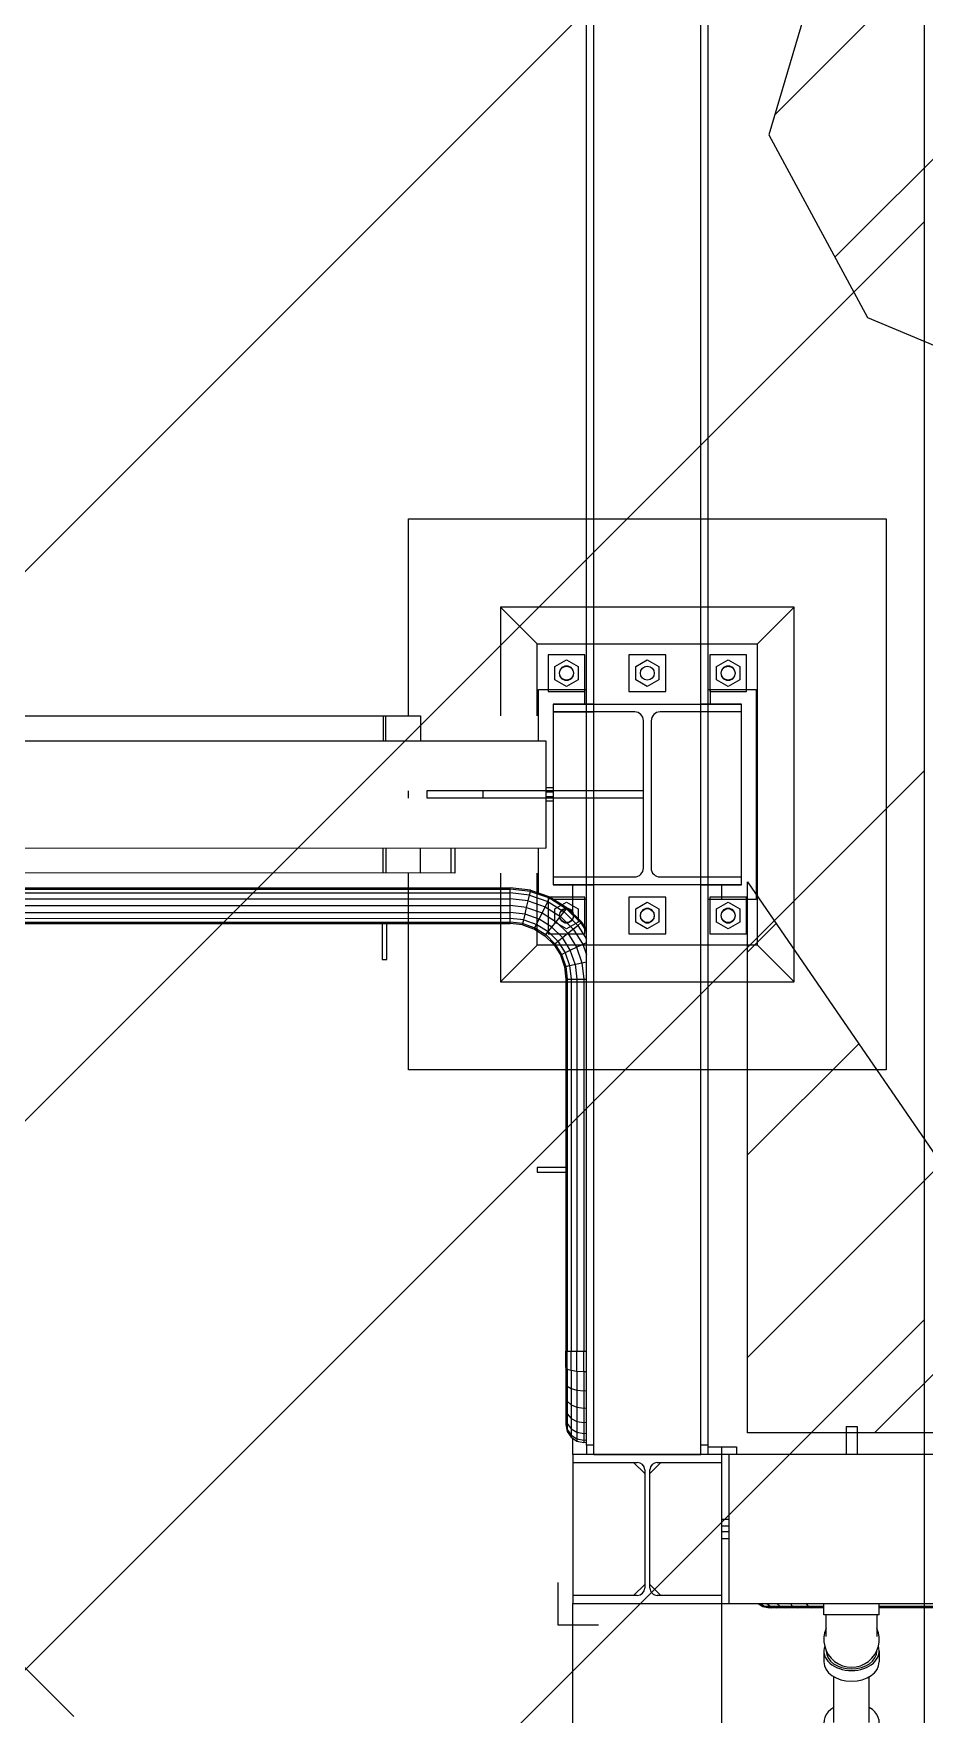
# Model space of a CAD drawing. Header units: metres. Extents: x 0 to 63075, y 0 to 44550.
# Drawn here: x 52584.7 to 52766.8, y 36668.7 to 37012.4 of the extents above; entities that cross this region are included whole.
import ezdxf

# ---------------------------------------------------------------- set-up
doc = ezdxf.new("R2010")
doc.units = ezdxf.units.M
doc.header["$LTSCALE"] = 75
for name, color, linetype in [('AI-Hatch mob', 7, 'Continuous'), ('GSB', 7, 'Continuous'), ('ML6', 1, 'Continuous'), ('SDM', 7, 'Continuous'), ('SL1', 8, 'Continuous')]:
    doc.layers.add(name, color=color, linetype=linetype)
pattern_1 = [(44.99813, (326091.56, -18363.04), (-137.8813, 137.8903), [])]

# ---------------------------------------------------------------- blocks, each defined once
blk = doc.blocks.new('A$C6bae614f')
at = {"layer": 'SL1'}
h = blk.add_hatch(dxfattribs=at)
h.set_pattern_fill('_USER', color=256, scale=195, angle=44.9981, style=0, pattern_type=0)
h.set_pattern_definition(pattern_1)
h.paths.add_polyline_path([(366143.2, 21903.9), (366127.8, 21784.9), (365954.8, 21617.5), (365664.5, 21584), (365424.5, 21454.5), (365335, 21152.6), (365469.2, 20903.9), (365698, 20808.1), (365920.1, 20856.1), (366072.3, 21015.3), (366384.5, 21064.8), (366752.9, 21276.9), (366886.9, 21578.4), (366764, 21962.4), (366620.4, 22099.7), (366330.2, 22099.7)])
h = blk.add_hatch(dxfattribs=at)
h.set_pattern_fill('_USER', color=256, scale=195, angle=44.9981, style=0, pattern_type=0)
h.set_pattern_definition(pattern_1)
h.paths.add_polyline_path([(365623.2, 19674), (366112.1, 19385.2), (365306, 19385.2), (365306, 20135.4)])
for p, q in [((365086.6, 19368.5), (365086.7, 22604.4)), ((365096.6, 19356), (365096.7, 22604.4)), ((365242.6, 19356), (365242.7, 22604.4)), ((365252.6, 19368.5), (365252.7, 22604.4)), ((364844.6, 20361.6), (364844.6, 20629.6)), ((364844.6, 20629.6), (365494.6, 20629.5)), ((365494.6, 20629.5), (365494.6, 19879.5)), ((364969.6, 20509.5), (364969.6, 20361.5)), ((365369.6, 20509.5), (364969.6, 20509.5)), ((364969.6, 20509.5), (365019.6, 20459.5)), ((365319.6, 20459.5), (365369.6, 20509.5)), ((365369.6, 19999.5), (365369.6, 20509.5)), ((365019.6, 20361.5), (365019.6, 20459.5)), ((365019.6, 20459.5), (365319.6, 20459.5)), ((365319.6, 20049.5), (365319.6, 20459.5)), ((365034.6, 20444.5), (365034.6, 20394.5)), ((365084.6, 20444.5), (365034.6, 20444.5)), ((365043.8, 20428.7), (365059.6, 20437.8)), ((365059.6, 20437.8), (365075.4, 20428.7)), ((365084.6, 20394.5), (365084.6, 20444.5)), ((365194.6, 20444.5), (365144.6, 20444.5)), ((365144.6, 20444.5), (365144.6, 20394.5)), ((365153.8, 20428.7), (365169.6, 20437.8)), ((365169.6, 20437.8), (365185.4, 20428.7)), ((365194.6, 20394.5), (365194.6, 20444.5)), ((365254.6, 20444.5), (365254.6, 20394.5)), ((365304.6, 20444.5), (365254.6, 20444.5)), ((365263.8, 20428.7), (365279.6, 20437.8)), ((365279.6, 20437.8), (365295.4, 20428.7)), ((365304.6, 20394.5), (365304.6, 20444.5)), ((365043.8, 20410.4), (365043.8, 20428.7)), ((365050.7, 20423.8), (365049.7, 20419.5)), ((365049.7, 20419.5), (365050.7, 20415.2)), ((365053.4, 20427.3), (365050.7, 20423.8)), ((365050.7, 20415.2), (365053.4, 20411.8)), ((365057.4, 20429.2), (365053.4, 20427.3)), ((365053.4, 20411.8), (365057.4, 20409.9)), ((365061.8, 20429.2), (365057.4, 20429.2)), ((365065.8, 20427.3), (365061.8, 20429.2)), ((365061.8, 20409.9), (365065.8, 20411.8)), ((365068.5, 20423.8), (365065.8, 20427.3)), ((365065.8, 20411.8), (365068.5, 20415.2)), ((365069.5, 20419.5), (365068.5, 20423.8)), ((365068.5, 20415.2), (365069.5, 20419.5)), ((365075.4, 20428.7), (365075.4, 20410.4)), ((365153.8, 20410.4), (365153.8, 20428.7)), ((365185.4, 20428.7), (365185.4, 20410.4)), ((365263.8, 20410.4), (365263.8, 20428.7)), ((365270.7, 20423.8), (365269.7, 20419.5)), ((365269.7, 20419.5), (365270.7, 20415.2)), ((365273.4, 20427.3), (365270.7, 20423.8)), ((365270.7, 20415.2), (365273.4, 20411.8)), ((365277.4, 20429.2), (365273.4, 20427.3)), ((365273.4, 20411.8), (365277.4, 20409.9)), ((365281.8, 20429.2), (365277.4, 20429.2)), ((365285.8, 20427.3), (365281.8, 20429.2)), ((365281.8, 20409.9), (365285.8, 20411.8)), ((365288.5, 20423.8), (365285.8, 20427.3)), ((365285.8, 20411.8), (365288.5, 20415.2)), ((365289.5, 20419.5), (365288.5, 20423.8)), ((365288.5, 20415.2), (365289.5, 20419.5)), ((365295.4, 20428.7), (365295.4, 20410.4)), ((365021.6, 20327.5), (365021.6, 20397.5)), ((365021.6, 20397.5), (365086.6, 20397.5)), ((365034.6, 20394.5), (365084.6, 20394.5)), ((365059.6, 20401.3), (365043.8, 20410.4)), ((365057.4, 20409.9), (365061.8, 20409.9)), ((365075.4, 20410.4), (365059.6, 20401.3)), ((365084.1, 20397.5), (365084.1, 20377.5)), ((365144.6, 20394.5), (365194.6, 20394.5)), ((365169.6, 20401.3), (365153.8, 20410.4)), ((365185.4, 20410.4), (365169.6, 20401.3)), ((365252.6, 20397.5), (365317.6, 20397.5)), ((365254.6, 20394.5), (365304.6, 20394.5)), ((365255.1, 20397.5), (365255.1, 20377.5)), ((365279.6, 20401.3), (365263.8, 20410.4)), ((365277.4, 20409.9), (365281.8, 20409.9)), ((365295.4, 20410.4), (365279.6, 20401.3)), ((365317.6, 20397.5), (365317.6, 20111.5)), ((365041.6, 20377.5), (365297.6, 20377.5)), ((365041.6, 20377.5), (365041.6, 20131.5)), ((365096.6, 20377.5), (365041.6, 20377.5)), ((365152.4, 20366.8), (365041.6, 20366.8)), ((365041.6, 20366.8), (365096.6, 20366.8)), ((365096.6, 20366.8), (365041.6, 20366.8)), ((365297.6, 20366.8), (365186.9, 20366.8)), ((365297.6, 20377.5), (365242.6, 20377.5)), ((365297.6, 20366.8), (365242.6, 20366.8)), ((365297.6, 20131.5), (365297.6, 20377.5)), ((363860.5, 20361.6), (364860.8, 20361.6)), ((364809.8, 20361.6), (364809.8, 20327.6)), ((364813.7, 20327.6), (364813.7, 20361.6)), ((364860.8, 20361.6), (364860.8, 20327.6)), ((365164.3, 20154.2), (365164.4, 20354.8)), ((365174.9, 20354.8), (365174.8, 20154.2)), ((363860.5, 20327.6), (365031.6, 20327.5)), ((365031.6, 20327.5), (365031.6, 20181.5)), ((364844.6, 20249.6), (364844.6, 20259.6)), ((364869.5, 20259.3), (364869.5, 20249.8)), ((365164.4, 20259.3), (364869.5, 20259.3)), ((364945.8, 20259.3), (364945.8, 20249.8)), ((364969.6, 20259.5), (364969.6, 20259.3)), ((365019.6, 20259.3), (365019.6, 20259.5)), ((365031.6, 20263.9), (365041.6, 20263.9)), ((365041.6, 20257.6), (365031.6, 20257.6)), ((365031.6, 20251.5), (365041.6, 20251.5)), ((364869.5, 20249.8), (365164.4, 20249.8)), ((364969.6, 20249.8), (364969.6, 20249.5)), ((365019.6, 20249.5), (365019.6, 20249.8)), ((365041.6, 20245.2), (365031.6, 20245.2)), ((363836.1, 20181.6), (365031.6, 20181.5)), ((364809.8, 20147.6), (364809.8, 20181.6)), ((364813.7, 20181.6), (364813.7, 20147.6)), ((364860.8, 20147.6), (364860.8, 20181.6)), ((364902.4, 20147.5), (364902.4, 20181.5)), ((364907.4, 20181.5), (364907.4, 20147.5)), ((365021.6, 20120.5), (365021.6, 20181.5)), ((364907.4, 20147.5), (363739.4, 20147.6)), ((364844.6, 19879.6), (364844.6, 20147.6)), ((364969.6, 20147.5), (364969.6, 19999.5)), ((365019.6, 20049.5), (365019.6, 20147.5)), ((365041.6, 20142.2), (365152.3, 20142.2)), ((365041.6, 20142.2), (365096.6, 20142.2)), ((365186.8, 20142.2), (365297.6, 20142.2)), ((365242.6, 20142.2), (365297.6, 20142.2)), ((363636.1, 20127.5), (364983.1, 20127.5)), ((363636.1, 20125.6), (364983.1, 20125.6)), ((363636.1, 20120.3), (364983.1, 20120.3)), ((365010.8, 20124.3), (364983.1, 20127.5)), ((364983.1, 20112.4), (364983.1, 20127.5)), ((365010.4, 20122.5), (364983.1, 20125.6)), ((365009.2, 20117.4), (364983.1, 20120.3)), ((365007.4, 20109.6), (365009.2, 20117.4)), ((365009.2, 20117.4), (365010.4, 20122.5)), ((365009.2, 20117.4), (365034, 20108.7)), ((365010.4, 20122.5), (365010.8, 20124.3)), ((365010.4, 20122.5), (365036.3, 20113.5)), ((365010.8, 20124.3), (365037.1, 20115.1)), ((365034.6, 20114.5), (365034.6, 20064.5)), ((365084.6, 20114.5), (365034.6, 20114.5)), ((365036.3, 20113.5), (365037.1, 20115.1)), ((365037.1, 20115.1), (365060.7, 20100.3)), ((365297.6, 20131.5), (365041.6, 20131.5)), ((365041.6, 20131.5), (365096.6, 20131.5)), ((365068.1, 20092.9), (365068.1, 20131.5)), ((365084.6, 20064.5), (365084.6, 20114.5)), ((365144.6, 20114.5), (365144.6, 20064.5)), ((365194.6, 20114.5), (365144.6, 20114.5)), ((365194.6, 20064.5), (365194.6, 20114.5)), ((365242.6, 20131.5), (365297.6, 20131.5)), ((365254.6, 20114.5), (365254.6, 20064.5)), ((365304.6, 20114.5), (365254.6, 20114.5)), ((365271.1, 20111.5), (365271.1, 20131.5)), ((365304.6, 20064.5), (365304.6, 20114.5)), ((361927.8, 20103.2), (364983.1, 20103.1)), ((361928.5, 20093.8), (364983.1, 20093.7)), ((363636.1, 20112.4), (364983.1, 20112.4)), ((365007.4, 20109.6), (364983.1, 20112.4)), ((364983.1, 20093.7), (364983.1, 20112.4)), ((365005.3, 20100.5), (364983.1, 20103.1)), ((365003.3, 20091.4), (364983.1, 20093.7)), ((364983.1, 20085.8), (364983.1, 20093.7)), ((365001.5, 20083.7), (365003.3, 20091.4)), ((365003.3, 20091.4), (365005.3, 20100.5)), ((365022.4, 20084.7), (365003.3, 20091.4)), ((365005.3, 20100.5), (365007.4, 20109.6)), ((365005.3, 20100.5), (365026.5, 20093.1)), ((365007.4, 20109.6), (365030.5, 20101.6)), ((365016.7, 20072.8), (365034, 20108.7)), ((365026.5, 20093.1), (365045.4, 20081.2)), ((365030.5, 20101.6), (365051.3, 20088.5)), ((365034, 20108.7), (365036.3, 20113.5)), ((365034, 20108.7), (365056.2, 20094.7)), ((365036.3, 20113.5), (365059.5, 20098.9)), ((365086.6, 20111.5), (365042.8, 20111.5)), ((365043.8, 20098.7), (365059.6, 20107.8)), ((365043.8, 20080.4), (365043.8, 20098.7)), ((365045.4, 20081.2), (365059.5, 20098.9)), ((365050.7, 20093.8), (365049.7, 20089.5)), ((365053.4, 20097.3), (365050.7, 20093.8)), ((365057.4, 20099.2), (365053.4, 20097.3)), ((365056.2, 20094.7), (365074.8, 20076.2)), ((365061.8, 20099.2), (365057.4, 20099.2)), ((365059.5, 20098.9), (365060.7, 20100.3)), ((365059.5, 20098.9), (365078.9, 20079.5)), ((365059.6, 20107.8), (365075.4, 20098.7)), ((365060.7, 20100.3), (365080.4, 20080.6)), ((365065.8, 20097.3), (365061.8, 20099.2)), ((365068.5, 20093.8), (365065.8, 20097.3)), ((365069.5, 20089.5), (365068.5, 20093.8)), ((365075.4, 20098.7), (365075.4, 20080.4)), ((365153.8, 20098.7), (365169.6, 20107.8)), ((365153.8, 20080.4), (365153.8, 20098.7)), ((365160.7, 20093.8), (365159.7, 20089.5)), ((365163.4, 20097.3), (365160.7, 20093.8)), ((365167.4, 20099.2), (365163.4, 20097.3)), ((365171.8, 20099.2), (365167.4, 20099.2)), ((365169.6, 20107.8), (365185.4, 20098.7)), ((365175.8, 20097.3), (365171.8, 20099.2)), ((365178.5, 20093.8), (365175.8, 20097.3)), ((365179.5, 20089.5), (365178.5, 20093.8)), ((365185.4, 20098.7), (365185.4, 20080.4)), ((365317.6, 20111.5), (365252.6, 20111.5)), ((365263.8, 20098.7), (365279.6, 20107.8)), ((365263.8, 20080.4), (365263.8, 20098.7)), ((365270.7, 20093.8), (365269.7, 20089.5)), ((365273.4, 20097.3), (365270.7, 20093.8)), ((365277.4, 20099.2), (365273.4, 20097.3)), ((365281.8, 20099.2), (365277.4, 20099.2)), ((365279.6, 20107.8), (365295.4, 20098.7)), ((365285.8, 20097.3), (365281.8, 20099.2)), ((365288.5, 20093.8), (365285.8, 20097.3)), ((365289.5, 20089.5), (365288.5, 20093.8)), ((365295.4, 20098.7), (365295.4, 20080.4)), ((361929, 20085.9), (364983.1, 20085.8)), ((361929.4, 20080.6), (364983.1, 20080.5)), ((361929.5, 20078.8), (364983.1, 20078.7)), ((364808.5, 20078.7), (364808.5, 20029.6)), ((364814.9, 20029.6), (364814.9, 20078.7)), ((364983.1, 20078.7), (364983.1, 20085.8)), ((365001.5, 20083.7), (364983.1, 20085.8)), ((365000.3, 20078.6), (364983.1, 20080.5)), ((364999.9, 20076.8), (364983.1, 20078.7)), ((364999.9, 20076.8), (365000.3, 20078.6)), ((364999.9, 20076.8), (365015.9, 20071.2)), ((365000.3, 20078.6), (365001.5, 20083.7)), ((365000.3, 20078.6), (365016.7, 20072.8)), ((365001.5, 20083.7), (365019, 20077.6)), ((365015.9, 20071.2), (365016.7, 20072.8)), ((365015.9, 20071.2), (365030.2, 20062.2)), ((365016.7, 20072.8), (365031.4, 20063.6)), ((365019, 20077.6), (365034.7, 20067.7)), ((365039.6, 20073.9), (365022.4, 20084.7)), ((365031.4, 20063.6), (365039.6, 20073.9)), ((365039.6, 20073.9), (365045.4, 20081.2)), ((365054, 20059.6), (365039.6, 20073.9)), ((365059.6, 20071.3), (365043.8, 20080.4)), ((365045.4, 20081.2), (365061.3, 20065.4)), ((365049.7, 20089.5), (365050.7, 20085.2)), ((365050.7, 20085.2), (365053.4, 20081.8)), ((365051.3, 20088.5), (365068.6, 20071.2)), ((365053.4, 20081.8), (365057.4, 20079.9)), ((365057.4, 20079.9), (365061.8, 20079.9)), ((365075.4, 20080.4), (365059.6, 20071.3)), ((365061.3, 20065.4), (365074.8, 20076.2)), ((365061.8, 20079.9), (365065.8, 20081.8)), ((365065.8, 20081.8), (365068.5, 20085.2)), ((365068.5, 20085.2), (365069.5, 20089.5)), ((365068.6, 20071.2), (365081.6, 20050.5)), ((365074.8, 20076.2), (365078.9, 20079.5)), ((365074.8, 20076.2), (365086.6, 20057.3)), ((365078.9, 20079.5), (365080.4, 20080.6)), ((365078.9, 20079.5), (365086.6, 20067.2)), ((365086.6, 20070.7), (365080.4, 20080.6)), ((365169.6, 20071.3), (365153.8, 20080.4)), ((365159.7, 20089.5), (365160.7, 20085.2)), ((365160.7, 20085.2), (365163.4, 20081.8)), ((365163.4, 20081.8), (365167.4, 20079.9)), ((365167.4, 20079.9), (365171.8, 20079.9)), ((365185.4, 20080.4), (365169.6, 20071.3)), ((365171.8, 20079.9), (365175.8, 20081.8)), ((365175.8, 20081.8), (365178.5, 20085.2)), ((365178.5, 20085.2), (365179.5, 20089.5)), ((365279.6, 20071.3), (365263.8, 20080.4)), ((365269.7, 20089.5), (365270.7, 20085.2)), ((365270.7, 20085.2), (365273.4, 20081.8)), ((365273.4, 20081.8), (365277.4, 20079.9)), ((365277.4, 20079.9), (365281.8, 20079.9)), ((365295.4, 20080.4), (365279.6, 20071.3)), ((365281.8, 20079.9), (365285.8, 20081.8)), ((365285.8, 20081.8), (365288.5, 20085.2)), ((365288.5, 20085.2), (365289.5, 20089.5)), ((364969.6, 19999.5), (365019.6, 20049.5)), ((365319.6, 20049.5), (365019.6, 20049.5)), ((365030.2, 20062.2), (365031.4, 20063.6)), ((365030.2, 20062.2), (365042.2, 20050.2)), ((365031.4, 20063.6), (365043.7, 20051.3)), ((365034.6, 20064.5), (365084.6, 20064.5)), ((365034.7, 20067.7), (365047.8, 20054.6)), ((365042.2, 20050.2), (365043.7, 20051.3)), ((365042.2, 20050.2), (365051.2, 20035.9)), ((365043.7, 20051.3), (365061.3, 20065.4)), ((365043.7, 20051.3), (365052.9, 20036.7)), ((365047.8, 20054.6), (365057.6, 20039)), ((365064.8, 20042.4), (365054, 20059.6)), ((365061.3, 20065.4), (365073.2, 20046.4)), ((365064.8, 20042.4), (365073.2, 20046.4)), ((365073.2, 20046.4), (365086.6, 20052.9)), ((365073.2, 20046.4), (365080.6, 20025.3)), ((365081.6, 20050.5), (365086.6, 20036.2)), ((365144.6, 20064.5), (365194.6, 20064.5)), ((365254.6, 20064.5), (365304.6, 20064.5)), ((365319.6, 20049.5), (365369.6, 19999.5)), ((364808.5, 20029.6), (364814.9, 20029.6)), ((365051.2, 20035.9), (365052.9, 20036.7)), ((365051.2, 20035.9), (365056.8, 20019.9)), ((365052.9, 20036.7), (365064.8, 20042.4)), ((365052.9, 20036.7), (365058.6, 20020.3)), ((365057.6, 20039), (365063.8, 20021.5)), ((365063.8, 20021.5), (365080.6, 20025.3)), ((365071.5, 20023.2), (365064.8, 20042.4)), ((365071.5, 20023.2), (365073.8, 20003)), ((365080.6, 20025.3), (365086.6, 20026.7)), ((365080.6, 20025.3), (365083.1, 20003)), ((364969.6, 19999.5), (365369.6, 19999.5)), ((365056.8, 20019.9), (365058.6, 20020.3)), ((365056.8, 20019.9), (365058.7, 20003)), ((365058.6, 20020.3), (365063.8, 20021.5)), ((365058.6, 20020.3), (365060.5, 20003)), ((365058.7, 20003), (365058.7, 19496.5)), ((365058.7, 20003), (365065.8, 20003)), ((365060.5, 20003), (365060.5, 19496.5)), ((365063.8, 20021.5), (365065.8, 20003)), ((365065.8, 20003), (365083.1, 20003)), ((365065.8, 20003), (365065.8, 19496.5)), ((365073.8, 20003), (365073.7, 19496.5)), ((365083.1, 20003), (365083.1, 19496.5)), ((365083.1, 20003), (365086.6, 20003)), ((363425.9, 19962), (364388.8, 18999)), ((365494.6, 19879.5), (364844.6, 19879.6)), ((365019.6, 19746.6), (365019.6, 19740.2)), ((365058.7, 19746.6), (365019.6, 19746.6)), ((365019.6, 19740.2), (365058.7, 19740.2)), ((365058.7, 19496.5), (365065.8, 19496.5)), ((365058.7, 19474.3), (365058.7, 19496.5)), ((365060.5, 19472.2), (365060.5, 19496.5)), ((365065.8, 19470.5), (365065.8, 19496.5)), ((365065.8, 19496.5), (365073.7, 19496.5)), ((365073.7, 19469.3), (365073.7, 19496.5)), ((365073.7, 19496.5), (365083.1, 19496.5)), ((365083.1, 19468.9), (365083.1, 19496.5)), ((365083.1, 19496.5), (365086.6, 19496.5)), ((365058.7, 19474.3), (365058.7, 19396.5)), ((365058.7, 19474.3), (365060.5, 19472.2)), ((365058.7, 19453.2), (365060.5, 19449.1)), ((365060.5, 19472.2), (365065.8, 19470.5)), ((365060.5, 19472.2), (365060.5, 19390)), ((365065.8, 19470.5), (365065.8, 19390.9)), ((365065.8, 19470.5), (365073.7, 19469.3)), ((365073.7, 19469.3), (365073.7, 19374)), ((365073.7, 19469.3), (365083.1, 19468.9)), ((365083.1, 19468.9), (365086.6, 19469)), ((365083.1, 19468.9), (365083.1, 19372.1)), ((365058.7, 19434.2), (365060.5, 19428.4)), ((365060.5, 19449.1), (365065.8, 19445.7)), ((365060.5, 19428.4), (365065.8, 19423.4)), ((365065.8, 19445.7), (365073.7, 19443.4)), ((365073.7, 19443.4), (365083.1, 19442.6)), ((365083.1, 19442.6), (365086.6, 19442.9)), ((365058.7, 19418.4), (365060.5, 19411.1)), ((365058.7, 19406.4), (365060.5, 19398)), ((365060.5, 19411.1), (365065.8, 19404.9)), ((365065.8, 19423.4), (365073.7, 19420.1)), ((365065.8, 19404.9), (365073.7, 19400.7)), ((365073.7, 19420.1), (365083.1, 19419)), ((365083.1, 19419), (365086.6, 19419.4)), ((365058.7, 19399.1), (365060.5, 19390)), ((365058.7, 19396.5), (365060.5, 19387.2)), ((365060.5, 19398), (365065.8, 19390.9)), ((365060.5, 19390), (365065.8, 19382.2)), ((365060.5, 19390), (365060.5, 19387.2)), ((365060.5, 19387.2), (365065.8, 19379.3)), ((365065.8, 19390.9), (365065.8, 19382.2)), ((365065.8, 19390.9), (365073.7, 19386.1)), ((365065.8, 19382.2), (365065.8, 19379.3)), ((365065.8, 19382.2), (365073.7, 19377.1)), ((365073.7, 19400.7), (365083.1, 19399.3)), ((365073.7, 19386.1), (365083.1, 19384.5)), ((365083.1, 19399.3), (365086.6, 19399.8)), ((365083.1, 19384.5), (365086.6, 19385.1)), ((365440.1, 19394), (365455.1, 19394)), ((365440.1, 19394), (365440.1, 19356)), ((365455.1, 19394), (365455.1, 19356)), ((365065.8, 19379.3), (365073.7, 19374)), ((365068.1, 19356), (365068.1, 19377.8)), ((365073.7, 19377.1), (365083.1, 19375.3)), ((365073.7, 19374), (365083.1, 19372.1)), ((365083.1, 19375.3), (365086.6, 19375.9)), ((365083.1, 19372.1), (365086.6, 19372.8)), ((365086.6, 19368.5), (365086.6, 19356)), ((365096.6, 19368.5), (365086.6, 19368.5)), ((365252.6, 19368.5), (365242.6, 19368.5)), ((365252.6, 19356), (365252.6, 19368.5)), ((365252.6, 19366.5), (365291.1, 19366.5)), ((365271.1, 19356), (365271.1, 19366.5)), ((365291.1, 19366.5), (365291.1, 19356)), ((365068.1, 19356), (365068.1, 19153)), ((375458.1, 19355.7), (365068.1, 19356)), ((365068.1, 19345), (365156, 19345)), ((365096.6, 19356), (365242.6, 19356)), ((365166, 19330), (365151, 19345)), ((365188.2, 19345), (365173.2, 19330)), ((365183.2, 19345), (365271.1, 19345)), ((365271.1, 19153), (365271.1, 19356)), ((365281.1, 19153), (365281.1, 19356)), ((365166, 19335), (365166, 19174)), ((365173.2, 19174), (365173.2, 19335)), ((365271.1, 19267.9), (365281.1, 19267.9)), ((365281.1, 19258.4), (365271.1, 19258.4)), ((365281.1, 19250.7), (365271.1, 19250.7)), ((365281.1, 19241.2), (365271.1, 19241.2)), ((365048.1, 19123.5), (365048.1, 19181.5)), ((365151, 19164), (365166, 19179)), ((365173.2, 19179), (365188.2, 19164)), ((365068, 18004.5), (365068.1, 19153)), ((365156, 19164), (365068.1, 19164)), ((365068.1, 19153), (375458.1, 19152.7)), ((365271.1, 19164), (365183.2, 19164)), ((365271, 18004.5), (365271.1, 19153)), ((365320.7, 19153), (365326.7, 19149)), ((365323.6, 19153), (365329.5, 19149)), ((365332.1, 19153), (365337.6, 19149)), ((365345.8, 19153), (365350.6, 19149)), ((365364.1, 19153), (365367.9, 19149)), ((365386, 19153), (365388.6, 19149)), ((365409.8, 19137.5), (365409.8, 19153)), ((365485.3, 19137.5), (365485.3, 19153)), ((365326.7, 19149), (365336.1, 19147.1)), ((365329.5, 19149), (365326.7, 19149)), ((365337.6, 19149), (365329.5, 19149)), ((365329.5, 19149), (365338.6, 19147.1)), ((365338.6, 19147.1), (365336.1, 19147.1)), ((365337.6, 19149), (365346, 19147.1)), ((365350.6, 19149), (365337.6, 19149)), ((365357.9, 19147.1), (365338.6, 19147.1)), ((365367.9, 19149), (365350.6, 19149)), ((365350.6, 19149), (365357.9, 19147.1)), ((365392.7, 19147.1), (365357.9, 19147.1)), ((365367.9, 19149), (365373.7, 19147.1)), ((365409.8, 19149), (365367.9, 19149)), ((365388.6, 19149), (365392.7, 19147.1)), ((365409.8, 19147.1), (365392.7, 19147.1)), ((365485.3, 19137.5), (365409.8, 19137.5)), ((365413, 19108.1), (365413, 19137.5)), ((365482.1, 19137.5), (365482.1, 19108.1)), ((365638, 19149), (365485.3, 19149)), ((365638, 19147.1), (365485.3, 19147.1)), ((365103.1, 19123.5), (365048.1, 19123.5)), ((365409.8, 19088.3), (365409.8, 19073.7)), ((365413, 19088.9), (365413, 19088.3)), ((365482.1, 19088.3), (365482.1, 19088.9)), ((365485.3, 19088.3), (365485.3, 19073.7)), ((365423.4, 18991), (365423.4, 19053.2)), ((365471.7, 18991), (365471.7, 19053.2))]:
    blk.add_line(p, q, dxfattribs=at)
for points in [[(366143.2, 21903.9), (366127.8, 21784.9), (365954.8, 21617.5), (365664.5, 21584), (365424.5, 21454.5), (365335, 21152.6), (365469.2, 20903.9), (365698, 20808.1), (365920.1, 20856.1), (366072.3, 21015.3), (366384.5, 21064.8), (366752.9, 21276.9), (366886.9, 21578.4), (366764, 21962.4), (366620.4, 22099.7), (366330.2, 22099.7)], [(365623.2, 19674), (366112.1, 19385.2), (365306, 19385.2), (365306, 20135.4)]]:
    blk.add_lwpolyline(points, close=True, dxfattribs=at)
for centre in [(365059.6, 20419.5), (365169.6, 20419.5), (365279.6, 20419.5), (365059.6, 20089.5), (365169.6, 20089.5), (365279.6, 20089.5)]:
    blk.add_circle(centre, 9.5, dxfattribs=at)
for centre, radius, start, end in [((365152.4, 20354.8), 12, 359.9981, 89.9961), ((365186.9, 20354.8), 12, 89.9961, 179.9981), ((365152.3, 20154.2), 12, 269.9961, 359.9981), ((365186.8, 20154.2), 12, 179.9981, 269.9961), ((365156, 19335), 10, 359.9981, 89.9981), ((365183.2, 19335), 10, 89.9981, 179.9981), ((365156, 19174), 10, 269.9981, 359.9981), ((365183.2, 19174), 10, 179.9981, 269.9981), ((365447.6, 19104), 37.7, 156.3213, 23.675)]:
    blk.add_arc(centre, radius, start, end, dxfattribs=at)
for centre, major_axis, start_param, end_param in [((365447.6, 19088.3), (-37.7, 0), 6.036106, 7.853982), ((365447.6, 19088.3), (-34.5, 0), 0, 1.570796), ((365447.6, 19088.3), (37.7, 0), 4.712389, 6.530264), ((365447.6, 19088.3), (34.5, 0), 4.712389, 6.283185), ((365447.6, 19073.7), (-37.7, 0), 0, 1.570796), ((365447.6, 19073.7), (37.7, 0), 4.712389, 6.283185), ((365447.6, 18991), (37.7, 0), 2.264944, 7.159834)]:
    blk.add_ellipse(centre, major_axis=major_axis, ratio=0.707117, start_param=start_param, end_param=end_param, dxfattribs=at)
blk = doc.blocks.new('zw$15D4')
at = {"layer": 'ML6', "xscale": 0.2502808837766805, "yscale": 0.2502808837766805, "zscale": 0.2502808837766805}
blk.add_blockref('A$C6bae614f', (-85544.74, -3177.34), dxfattribs=at)

msp = doc.modelspace()

# ---------------------------------------------------------------- hatches: boundary and pattern name
at = {"layer": 'AI-Hatch mob'}
h = msp.add_hatch(dxfattribs=at)
h.set_pattern_fill('ANSI31', color=256, scale=25)
h.set_pattern_definition([(45, (-12666.46, -59.206), (-56.1266, 56.1266), [])])
h.paths.add_polyline_path([(52766.71, 38156.14), (51956.79, 38156.14), (51956.79, 36564.59), (52766.71, 36564.59)])

# ---------------------------------------------------------------- linework, layer by layer
at = {"layer": 'SDM'}
msp.add_lwpolyline([(51956.79, 38156.14), (52766.71, 38156.14), (52766.71, 36564.59), (51956.79, 36564.59)], close=True, dxfattribs=at)

# ---------------------------------------------------------------- block references
at = {"layer": 'GSB', "xscale": 0.6000000000000068, "yscale": 0.6000000000000068, "zscale": 0.6000000000000068}
msp.add_blockref('zw$15D4', (49200, 35721.63), dxfattribs=at)

doc.saveas('drawing.dxf')
